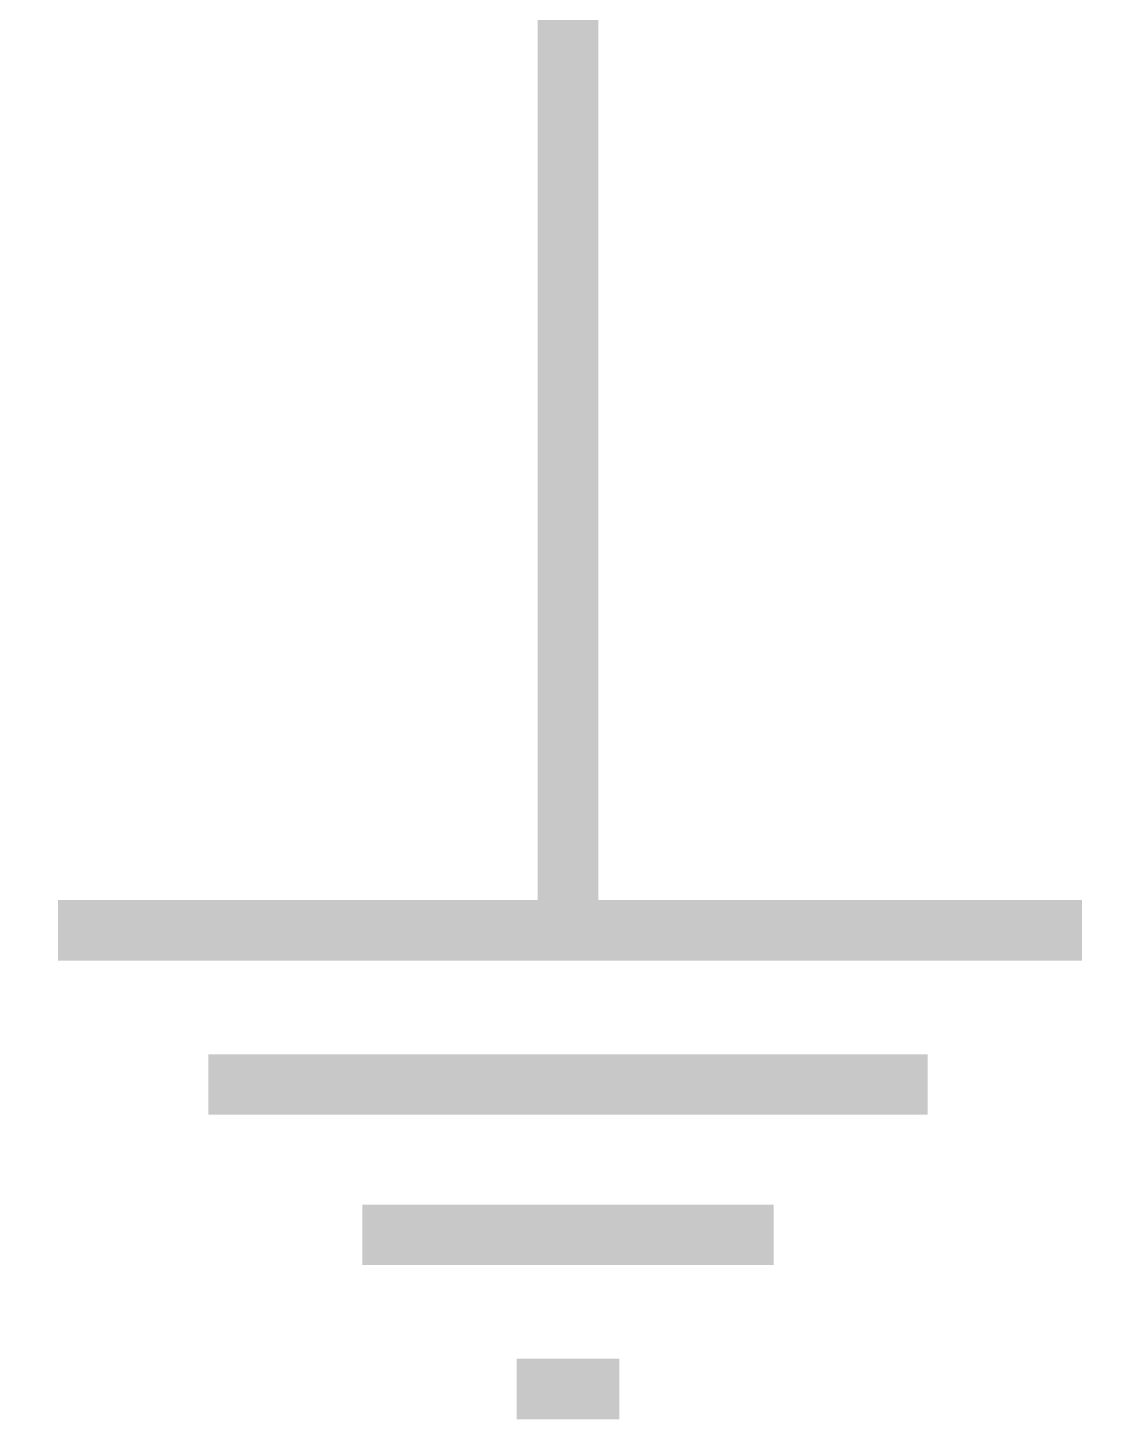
# Model space of a CAD drawing. Header units: inches. Extents: x 0 to 16.9, y 0 to 11.7.
# Drawn here: x 14.539 to 14.7506, y 7.7961 to 8.0676 of the extents above; entities that cross this region are included whole.
import ezdxf

# ---------------------------------------------------------------- set-up
doc = ezdxf.new("R2010")
doc.units = ezdxf.units.IN
doc.header["$MEASUREMENT"] = 0
doc.layers.add('Sheet', color=255, linetype='Continuous')

msp = doc.modelspace()

# ---------------------------------------------------------------- linework, layer by layer
at = {"layer": 'Sheet'}
for points in [[(14.64441, 7.9918, 0.0118, 0.0118, 0), (14.64441, 8.17933, 0.0118, 0.0118, 0), (14.64441, 8.27888, 0.0118, 0.0118, 0), (14.64441, 8.28891, 0.0118, 0.0118, 0)], [(14.64441, 7.9918, 0.0118, 0.0118, 0), (14.64441, 7.89148, 0.0118, 0.0118, 0)], [(14.54489, 7.89148, 0.0118, 0.0118, 0), (14.74471, 7.89148, 0.0118, 0.0118, 0)], [(14.5742, 7.86139, 0.0118, 0.0118, 0), (14.71462, 7.86139, 0.0118, 0.0118, 0)], [(14.60429, 7.83206, 0.0118, 0.0118, 0), (14.68453, 7.83206, 0.0118, 0.0118, 0)], [(14.63438, 7.80196, 0.0118, 0.0118, 0), (14.65444, 7.80196, 0.0118, 0.0118, 0)]]:
    msp.add_lwpolyline(points, format="xyseb", dxfattribs=at)

doc.saveas('drawing.dxf')
